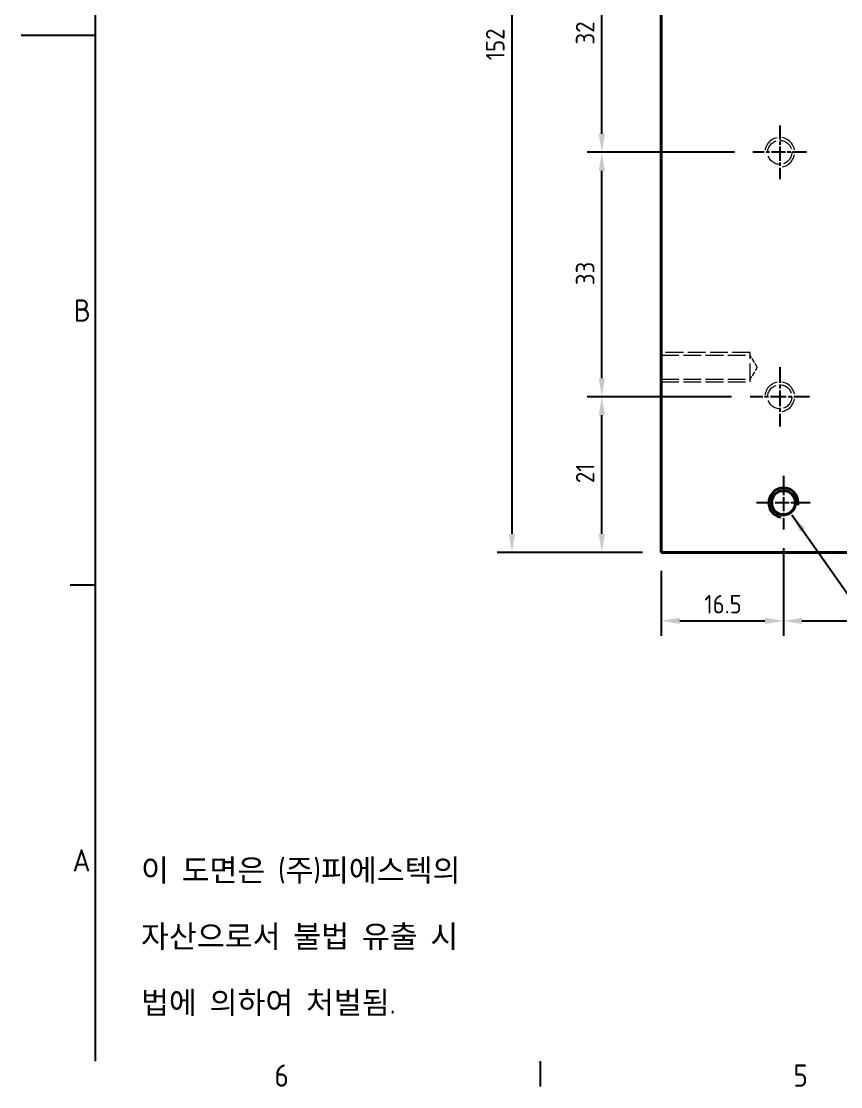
# Model space of a CAD drawing. Header units: millimetres. Extents: x 0 to 420, y 0 to 297.
# Drawn here: x 0 to 110.5, y 6.6 to 150.4 of the extents above; entities that cross this region are included whole.
import ezdxf

# ---------------------------------------------------------------- set-up
doc = ezdxf.new("R2010")
doc.units = ezdxf.units.MM
doc.linetypes.add('CHAIN', pattern=[0.3543, 0.2362, -0.0295, 0.0591, -0.0295])
doc.linetypes.add('DASHED', pattern=[0.2067, 0.1654, -0.0413])
doc.layers.get('0').update_dxf_attribs({"color": 3, "lineweight": 25})
for name, color, linetype, lineweight in [('가려진 것(ISO)', 2, 'DASHED', 18), ('가시적인 것(ISO)', 3, 'Continuous', 40), ('가시적인 좁은 것(ISO)', 3, 'Continuous', 35), ('경계(ISO)', 7, 'Continuous', 25), ('기호(ISO)', 5, 'Continuous', 25), ('중심 표식(ISO)', 1, 'Continuous', 25), ('치수(ISO)', 2, 'Continuous', 25)]:
    doc.layers.add(name, color=color, linetype=linetype, lineweight=lineweight)
doc.styles.add('문자 텍스트_PSTEK_POSCO', font='isocp.shx')
doc.styles.add('치수 텍스트_PSTEK_POSCO', font='isocp.shx')
doc.dimstyles.new('치수_PSTEK_POSCO', dxfattribs={"dimtxt": 2.5, "dimasz": 2.5, "dimexe": 2, "dimexo": 2.5, "dimgap": 1, "dimtad": 1, "dimrnd": 1e-08, "dimdsep": 46, "dimtxsty": '치수 텍스트_PSTEK_POSCO', "dimcen": 0.09, "dimdle": 10, "dimclrd": 7, "dimclre": 7, "dimclrt": 2, "dimadec": 1, "dimazin": 2, "dimtfac": 1, "dimtmove": 0, "dimatfit": 3, "dimfxl": 0, "dimtolj": 1, "dimlwd": -1, "dimlwe": -1, "dimarcsym": 0})
doc.dimstyles.new('치수_PSTEK_POSCO$7', dxfattribs={"dimtxt": 2.5, "dimasz": 2.5, "dimexe": 2, "dimexo": 2.5, "dimgap": 1, "dimtad": 1, "dimrnd": 1e-08, "dimdsep": 46, "dimtxsty": '치수 텍스트_PSTEK_POSCO', "dimcen": 0.09, "dimdle": 10, "dimclrd": 7, "dimclre": 7, "dimclrt": 2, "dimadec": 1, "dimazin": 2, "dimtfac": 1, "dimtmove": 0, "dimatfit": 3, "dimfxl": 0, "dimtolj": 1, "dimlwd": -1, "dimlwe": -1, "dimarcsym": 0})

# ---------------------------------------------------------------- blocks, each defined once
blk = doc.blocks.new('경계 Default Border')
at = {"layer": '경계(ISO)'}
for p, q in [((10, 74.25), (6.6, 74.25)), ((70, 10), (70, 6.6))]:
    blk.add_line(p, q, dxfattribs=at)
at = {"layer": '경계(ISO)', "flags": 128}
for points in [[(10, 10), (10, 287)], [(0, 148.5), (10, 148.5)]]:
    blk.add_lwpolyline(points, dxfattribs=at)
at = {"layer": '경계(ISO)', "color": 2, "char_height": 3, "attachment_point": 7, "style": '문자 텍스트_PSTEK_POSCO'}
for s, insert in [('B', (7.08, 109.85)), ('A', (6.91, 35.62)), ('6', (34.14, 6.57)), ('5', (104.14, 6.57))]:
    blk.add_mtext(s, dxfattribs=dict(at, insert=insert))
blk = doc.blocks.new('*D22')
at = {"layer": 'Defpoints', "color": 0}
for p in [(78.31, 132.7), (98.69, 132.7), (98.31, 99.7)]:
    blk.add_point(p, dxfattribs=at)
at = {"layer": '치수(ISO)', "color": 7}
for p, q in [((96.19, 132.7), (76.31, 132.7)), ((78.31, 102.2), (78.31, 130.2)), ((95.81, 99.7), (76.31, 99.7))]:
    blk.add_line(p, q, dxfattribs=at)
for points in [[(77.89, 130.2), (78.73, 130.2), (78.31, 132.7)], [(77.89, 102.2), (78.73, 102.2), (78.31, 99.7)]]:
    blk.add_solid(points, dxfattribs=at)
at = {"layer": '치수(ISO)', "color": 2, "insert": (76.06, 114.77), "char_height": 2.5, "attachment_point": 4, "rotation": 90, "style": '치수 텍스트_PSTEK_POSCO'}
blk.add_mtext('\\A1;33', dxfattribs=at)
blk = doc.blocks.new('*D33')
at = {"layer": 'Defpoints', "color": 0}
for p in [(78.31, 99.7), (98.31, 99.7), (86.31, 78.7)]:
    blk.add_point(p, dxfattribs=at)
at = {"layer": '치수(ISO)', "color": 7}
for p, q in [((95.81, 99.7), (76.31, 99.7)), ((78.31, 81.2), (78.31, 97.2)), ((83.81, 78.7), (76.31, 78.7))]:
    blk.add_line(p, q, dxfattribs=at)
for points in [[(77.89, 97.2), (78.73, 97.2), (78.31, 99.7)], [(77.89, 81.2), (78.73, 81.2), (78.31, 78.7)]]:
    blk.add_solid(points, dxfattribs=at)
at = {"layer": '치수(ISO)', "color": 2, "insert": (76.06, 88.04), "char_height": 2.5, "attachment_point": 4, "rotation": 90, "style": '치수 텍스트_PSTEK_POSCO'}
blk.add_mtext('\\A1;21', dxfattribs=at)
blk = doc.blocks.new('*D34')
at = {"layer": 'Defpoints', "color": 0}
for p in [(102.81, 81.78), (86.31, 78.7), (102.81, 69.45)]:
    blk.add_point(p, dxfattribs=at)
at = {"layer": '치수(ISO)', "color": 7}
for p, q in [((102.81, 79.28), (102.81, 67.45)), ((86.31, 76.2), (86.31, 67.45)), ((88.81, 69.45), (100.31, 69.45))]:
    blk.add_line(p, q, dxfattribs=at)
for points in [[(88.81, 69.87), (88.81, 69.04), (86.31, 69.45)], [(100.31, 69.87), (100.31, 69.04), (102.81, 69.45)]]:
    blk.add_solid(points, dxfattribs=at)
at = {"layer": '치수(ISO)', "color": 2, "insert": (92.13, 71.7), "char_height": 2.5, "attachment_point": 4, "style": '치수 텍스트_PSTEK_POSCO'}
blk.add_mtext('\\A1;16.5', dxfattribs=at)
blk = doc.blocks.new('*D35')
at = {"layer": 'Defpoints', "color": 0}
for p in [(102.81, 81.78), (259.81, 81.78), (259.81, 69.45)]:
    blk.add_point(p, dxfattribs=at)
at = {"layer": '치수(ISO)', "color": 7}
for p, q in [((102.81, 79.28), (102.81, 67.45)), ((259.81, 79.28), (259.81, 67.45)), ((105.31, 69.45), (257.31, 69.45))]:
    blk.add_line(p, q, dxfattribs=at)
for points in [[(105.31, 69.87), (105.31, 69.04), (102.81, 69.45)], [(257.31, 69.87), (257.31, 69.04), (259.81, 69.45)]]:
    blk.add_solid(points, dxfattribs=at)
at = {"layer": '치수(ISO)', "color": 2, "insert": (179.31, 71.7), "char_height": 2.5, "attachment_point": 4, "style": '치수 텍스트_PSTEK_POSCO'}
blk.add_mtext('\\A1;157', dxfattribs=at)
blk = doc.blocks.new('*D40')
at = {"layer": 'Defpoints', "color": 0}
for p in [(88.31, 230.7), (66.18, 78.7), (86.31, 78.7)]:
    blk.add_point(p, dxfattribs=at)
at = {"layer": '치수(ISO)', "color": 7}
for p, q in [((85.81, 230.7), (64.18, 230.7)), ((66.18, 228.2), (66.18, 81.2)), ((83.81, 78.7), (64.18, 78.7))]:
    blk.add_line(p, q, dxfattribs=at)
for points in [[(65.77, 228.2), (66.6, 228.2), (66.18, 230.7)], [(65.77, 81.2), (66.6, 81.2), (66.18, 78.7)]]:
    blk.add_solid(points, dxfattribs=at)
at = {"layer": '치수(ISO)', "color": 2, "insert": (63.93, 145.12), "char_height": 2.5, "attachment_point": 4, "rotation": 90, "style": '치수 텍스트_PSTEK_POSCO'}
blk.add_mtext('\\A1;152', dxfattribs=at)
blk = doc.blocks.new('*D41')
at = {"layer": 'Defpoints', "color": 0}
for p in [(78.31, 164.7), (104.31, 164.7), (98.69, 132.7)]:
    blk.add_point(p, dxfattribs=at)
at = {"layer": '치수(ISO)', "color": 7}
for p, q in [((101.81, 164.7), (76.31, 164.7)), ((78.31, 135.2), (78.31, 162.2)), ((96.19, 132.7), (76.31, 132.7))]:
    blk.add_line(p, q, dxfattribs=at)
for points in [[(77.89, 162.2), (78.73, 162.2), (78.31, 164.7)], [(77.89, 135.2), (78.73, 135.2), (78.31, 132.7)]]:
    blk.add_solid(points, dxfattribs=at)
at = {"layer": '치수(ISO)', "color": 2, "insert": (76.06, 147.25), "char_height": 2.5, "attachment_point": 4, "rotation": 90, "style": '치수 텍스트_PSTEK_POSCO'}
blk.add_mtext('\\A1;32', dxfattribs=at)

msp = doc.modelspace()

# ---------------------------------------------------------------- linework, layer by layer
at = {"layer": '가려진 것(ISO)', "ltscale": 14.513788}
for p, q in [((98.3101, 105.6997), (86.3101, 105.6997)), ((86.3101, 105.3207), (98.3101, 105.3207)), ((86.3101, 102.0787), (98.3101, 102.0787)), ((86.3101, 101.6997), (98.3101, 101.6997))]:
    msp.add_line(p, q, dxfattribs=at)
at = {"layer": '가려진 것(ISO)', "ltscale": 15.198803}
msp.add_line((98.3101, 101.6997), (98.3101, 105.6997), dxfattribs=at)
at = {"layer": '가려진 것(ISO)', "ltscale": 3.601896}
for q in [(98.3101, 105.3207), (98.3101, 102.0787)]:
    msp.add_line((99.2841, 103.6997), q, dxfattribs=at)
at = {"layer": '가려진 것(ISO)', "ltscale": 12.31863}
for centre in [(102.3101, 132.6997), (102.3101, 99.6997)]:
    msp.add_circle(centre, 1.621, dxfattribs=at)
at = {"layer": '가려진 것(ISO)', "ltscale": 15.198803}
for centre in [(102.3101, 132.6997), (102.3101, 99.6997)]:
    msp.add_arc(centre, 2, 280, 190, dxfattribs=at)
at = {"layer": '가시적인 것(ISO)'}
for p, q in [((86.3101, 228.6997), (86.3101, 78.6997)), ((86.3101, 78.6997), (276.3101, 78.6997))]:
    msp.add_line(p, q, dxfattribs=at)
msp.add_circle((102.8101, 85.3997), 1.621, dxfattribs=at)
at = {"layer": '가시적인 좁은 것(ISO)'}
msp.add_arc((102.8101, 85.3997), 2, 350, 260, dxfattribs=at)
at = {"layer": '중심 표식(ISO)', "linetype": 'CHAIN', "ltscale": 8.047264}
for p, q in [((102.3101, 136.3207), (102.3101, 129.0787)), ((105.9311, 132.6997), (98.6891, 132.6997)), ((102.8101, 89.0207), (102.8101, 81.7787)), ((106.4311, 85.3997), (99.1891, 85.3997))]:
    msp.add_line(p, q, dxfattribs=at)
at = {"layer": '중심 표식(ISO)', "linetype": 'CHAIN', "ltscale": 8.88956}
for p, q in [((102.3101, 103.6997), (102.3101, 95.6997)), ((106.3101, 99.6997), (98.3101, 99.6997))]:
    msp.add_line(p, q, dxfattribs=at)

# ---------------------------------------------------------------- block references
msp.add_blockref('경계 Default Border', (0, 0))

# ---------------------------------------------------------------- texts
at = {"layer": '기호(ISO)', "color": 7, "insert": (16.1495, 26.6958), "char_height": 3, "width": 51.640053, "attachment_point": 4, "line_spacing_factor": 1.78626, "style": '문자 텍스트_PSTEK_POSCO'}
msp.add_mtext('{이 도면은 (주)피에스텍의\\P자산으로서 불법 유출 시 \\P법에 의하여 처벌됨.}', dxfattribs=at)

# ---------------------------------------------------------------- dimensions: what is measured, and where the dimension line sits
at = {"layer": '치수(ISO)', "color": 7}
for base, p1, p2, angle, picture, middle in [((66.1817, 78.6997), (88.3101, 230.6997), (86.3101, 78.6997), 90, '*D40', (66.1817, 147.1997)), ((78.3101, 164.6997), (98.6891, 132.6997), (104.3101, 164.6997), 90, '*D41', (78.3101, 148.6997)), ((78.3101, 132.6997), (98.3101, 99.6997), (98.6891, 132.6997), 90, '*D22', (78.3101, 116.1997)), ((78.3101, 99.6997), (86.3101, 78.6997), (98.3101, 99.6997), 270, '*D33', (78.3101, 89.1997)), ((102.8101, 69.4534), (86.3101, 78.6997), (102.8101, 81.7787), 180, '*D34', (94.5601, 69.4534)), ((259.8101, 69.4534), (102.8101, 81.7787), (259.8101, 81.7787), 180, '*D35', (181.3101, 69.4534))]:
    dim = msp.add_linear_dim(base=base, p1=p1, p2=p2, angle=angle, dimstyle='치수_PSTEK_POSCO', override={"dimdec": 2, "dimtp": 0, "dimtm": 0, "dimtdec": 2, "dimtofl": 0, "dimatfit": 1}, dxfattribs=at)
    dim.commit()
    dim.dimension.update_dxf_attribs({"geometry": picture, "text_midpoint": middle, "dimtype": 160})

# ---------------------------------------------------------------- leaders
at = {"layer": '기호(ISO)', "color": 7, "annotation_type": 0, "has_hookline": 1, "hookline_direction": 0, "text_width": 13.0635}
msp.add_leader([(103.9495, 83.756), (117.7451, 64.1568), (120.2451, 64.1568)], dimstyle='치수_PSTEK_POSCO$7', override={"dimtad": 0}, dxfattribs=at)

doc.saveas('drawing.dxf')
